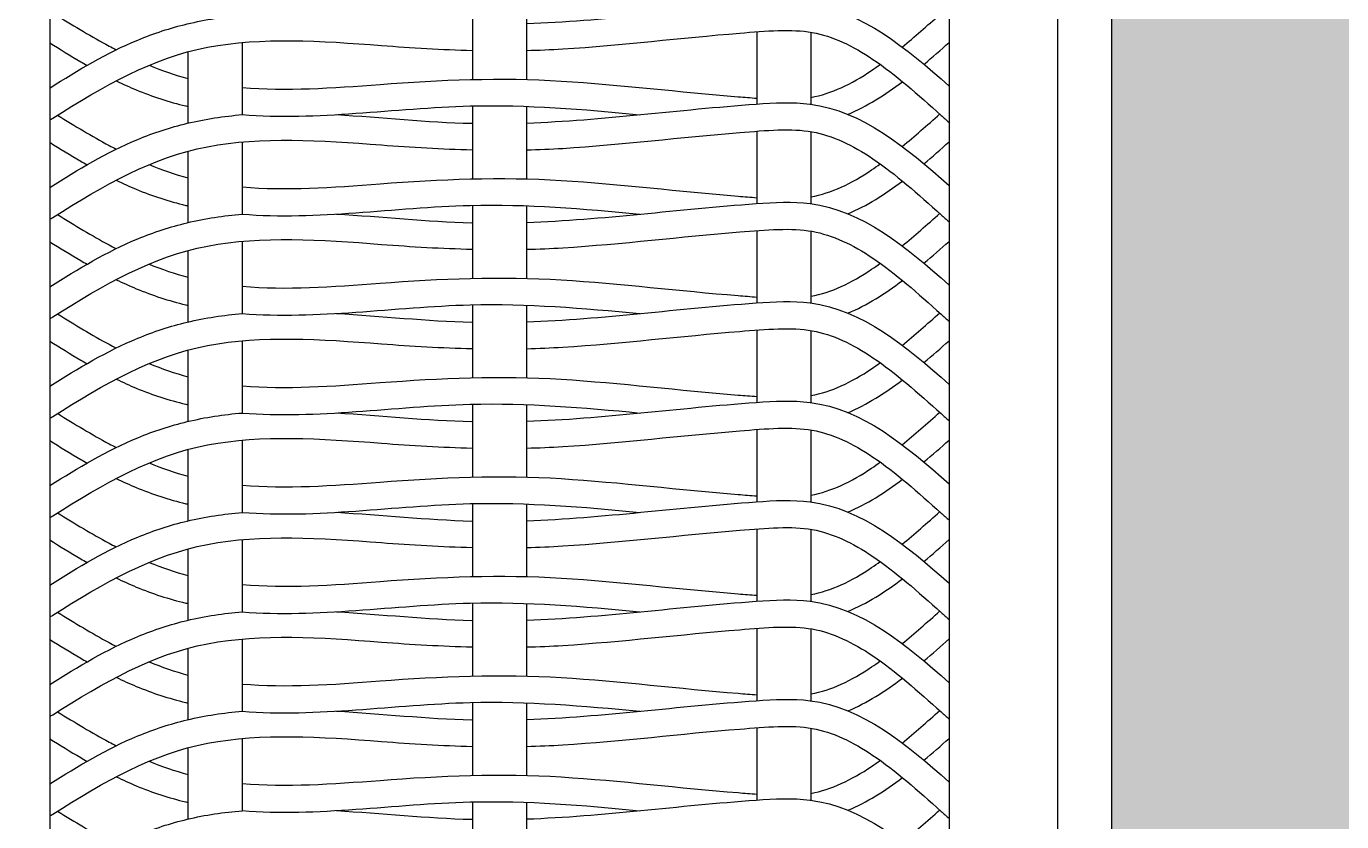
# Model space of a CAD drawing. Header units: millimetres. Extents: x 3409 to 3822, y 896 to 1108.
# Drawn here: x 3454.418 to 3455.632, y 1035.644 to 1036.378 of the extents above; entities that cross this region are included whole.
import ezdxf

# ---------------------------------------------------------------- set-up
doc = ezdxf.new("R2010")
doc.units = ezdxf.units.MM
doc.layers.add('a-epipla', color=8, linetype='Continuous')
doc.layers.add('toixoi_provolh', color=150, linetype='Continuous')

msp = doc.modelspace()

# ---------------------------------------------------------------- hatches: boundary and pattern name
at = {"layer": 'toixoi_provolh', "true_color": 0xa7a8aa}
h = msp.add_hatch(color=253, dxfattribs=at)
h.dxf.hatch_style = 1
h.paths.add_polyline_path([(3452.0192, 1038.0776), (3449.0192, 1038.0776), (3449.0192, 1037.6776), (3452.0192, 1037.6776)])
h.paths.add_polyline_path([(3449.0192, 1038.0776), (3448.6192, 1038.0776), (3448.6192, 1035.0776), (3449.0192, 1035.0776)])
h.paths.add_polyline_path([(3455.4192, 1038.0776), (3452.4192, 1038.0776), (3452.4192, 1037.6776), (3455.4192, 1037.6776)])
h.paths.add_polyline_path([(3452.4192, 1038.0776), (3452.0192, 1038.0776), (3452.0192, 1037.6776), (3452.0192, 1035.0776), (3452.4192, 1035.0776)])
h.paths.add_polyline_path([(3458.8192, 1038.0776), (3455.8192, 1038.0776), (3455.8192, 1037.6776), (3458.8192, 1037.6776)])
h.paths.add_polyline_path([(3455.8192, 1038.0776), (3455.4192, 1038.0776), (3455.4192, 1037.6776), (3455.4192, 1035.0776), (3455.8192, 1035.0776)])
h.paths.add_polyline_path([(3459.2192, 1038.0776), (3458.8192, 1038.0776), (3458.8192, 1037.6776), (3458.8192, 1035.0776), (3459.2192, 1035.0776)])

# ---------------------------------------------------------------- linework, layer by layer
at = {"layer": 'a-epipla'}
for p, q in [((3455.3692, 1037.6276), (3455.3692, 1035.1276)), ((3454.4392, 1037.5276), (3454.4392, 1035.0776)), ((3455.2692, 1037.5276), (3455.2692, 1035.0776)), ((3454.8292, 1036.3959), (3454.8292, 1036.3285)), ((3454.8792, 1036.3955), (3454.8792, 1036.3286)), ((3455.0917, 1036.3726), (3455.0917, 1036.3058)), ((3455.1417, 1036.3722), (3455.1417, 1036.3057)), ((3454.6167, 1036.3627), (3454.6167, 1036.296)), ((3454.5667, 1036.3541), (3454.5667, 1036.2883)), ((3454.8292, 1036.3042), (3454.8292, 1036.2368)), ((3454.8792, 1036.3037), (3454.8792, 1036.2368)), ((3455.0917, 1036.2808), (3455.0917, 1036.2141)), ((3455.1417, 1036.2804), (3455.1417, 1036.214)), ((3454.5667, 1036.2624), (3454.5667, 1036.1965)), ((3454.6167, 1036.2709), (3454.6167, 1036.2043)), ((3454.8292, 1036.2124), (3454.8292, 1036.1451)), ((3454.8792, 1036.212), (3454.8792, 1036.1451)), ((3455.0917, 1036.1891), (3455.0917, 1036.1224)), ((3455.1417, 1036.1887), (3455.1417, 1036.1222)), ((3454.6167, 1036.1792), (3454.6167, 1036.1126)), ((3454.5667, 1036.1706), (3454.5667, 1036.1048)), ((3454.8292, 1036.1207), (3454.8292, 1036.0533)), ((3454.8792, 1036.1203), (3454.8792, 1036.0533)), ((3455.0917, 1036.0973), (3455.0917, 1036.0306)), ((3455.1417, 1036.0969), (3455.1417, 1036.0305)), ((3454.5667, 1036.0789), (3454.5667, 1036.013)), ((3454.6167, 1036.0874), (3454.6167, 1036.0208)), ((3454.8292, 1036.0289), (3454.8292, 1035.9616)), ((3454.8792, 1036.0285), (3454.8792, 1035.9616)), ((3454.6167, 1035.9957), (3454.6167, 1035.9291)), ((3455.0917, 1036.0056), (3455.0917, 1035.9389)), ((3455.1417, 1036.0052), (3455.1417, 1035.9387)), ((3454.5667, 1035.9872), (3454.5667, 1035.9213)), ((3454.8292, 1035.9372), (3454.8292, 1035.8698)), ((3454.8792, 1035.9368), (3454.8792, 1035.8698)), ((3455.0917, 1035.9139), (3455.0917, 1035.8471)), ((3455.1417, 1035.9135), (3455.1417, 1035.847)), ((3454.6167, 1035.904), (3454.6167, 1035.8373)), ((3454.5667, 1035.8954), (3454.5667, 1035.8295)), ((3454.8292, 1035.8454), (3454.8292, 1035.7781)), ((3454.8792, 1035.845), (3454.8792, 1035.7781)), ((3454.6167, 1035.8122), (3454.6167, 1035.7456)), ((3455.0917, 1035.8221), (3455.0917, 1035.7554)), ((3455.1417, 1035.8217), (3455.1417, 1035.7553)), ((3454.5667, 1035.8037), (3454.5667, 1035.7378)), ((3454.8292, 1035.7537), (3454.8292, 1035.6863)), ((3454.8792, 1035.7533), (3454.8792, 1035.6864)), ((3455.0917, 1035.7304), (3455.0917, 1035.6636)), ((3455.1417, 1035.73), (3455.1417, 1035.6635)), ((3454.6167, 1035.7205), (3454.6167, 1035.6538)), ((3454.5667, 1035.7119), (3454.5667, 1035.6461)), ((3454.8292, 1035.6619), (3454.8292, 1035.5946)), ((3454.8792, 1035.6615), (3454.8792, 1035.5946))]:
    msp.add_line(p, q, dxfattribs=at)
for points, knots in [([(3454.8792, 1036.3802), (3454.9496, 1036.3826), (3455.0357, 1036.3948), (3455.1756, 1036.4024), (3455.2294, 1036.3578), (3455.2692, 1036.3224)], [0.4662693, 0.4662693, 0.4662693, 0.4662693, 0.6786549, 0.7286549, 0.877812, 0.877812, 0.877812, 0.877812]), ([(3454.4392, 1036.3207), (3454.4654, 1036.3372), (3454.5056, 1036.3615), (3454.567, 1036.3815), (3454.5997, 1036.3864), (3454.6167, 1036.3878)], [0.0125232, 0.0125232, 0.0125232, 0.0125232, 0.1049264, 0.1530593, 0.2047826, 0.2047826, 0.2047826, 0.2047826]), ([(3454.4463, 1036.3874), (3454.4623, 1036.3774), (3454.4781, 1036.3679), (3454.4939, 1036.3594), (3454.4961, 1036.3583), (3454.4983, 1036.3571), (3454.5004, 1036.356)], [0.00678697, 0.00678697, 0.00678697, 0.00678697, 0.06344334, 0.06344334, 0.06344334, 0.07121295, 0.07121295, 0.07121295, 0.07121295]), ([(3454.8792, 1036.3554), (3454.8904, 1036.3556), (3454.9015, 1036.3561), (3454.9677, 1036.3602), (3455.0217, 1036.367), (3455.1003, 1036.3733), (3455.124, 1036.3754), (3455.1617, 1036.3685), (3455.1801, 1036.3597), (3455.2196, 1036.3332), (3455.2404, 1036.3147), (3455.2619, 1036.2954), (3455.2643, 1036.2932), (3455.2667, 1036.291), (3455.2692, 1036.2888)], [0.4655013, 0.4655013, 0.4655013, 0.4655013, 0.498274, 0.498274, 0.6616991, 0.6616991, 0.7352337, 0.7352337, 0.8087683, 0.8087683, 0.8895351, 0.8895351, 0.8895351, 0.8986667, 0.8986667, 0.8986667, 0.8986667]), ([(3454.4392, 1036.2912), (3454.4401, 1036.2917), (3454.441, 1036.2923), (3454.4419, 1036.2929), (3454.4893, 1036.3229), (3454.5345, 1036.3487), (3454.6349, 1036.3678), (3454.689, 1036.3643), (3454.7729, 1036.3578), (3454.801, 1036.3561), (3454.8292, 1036.3554)], [-0.0032083, -0.0032083, -0.0032083, -0.0032083, 0, 0, 0, 0.1674245, 0.1674245, 0.3348489, 0.3348489, 0.4168796, 0.4168796, 0.4168796, 0.4168796]), ([(3454.4392, 1036.3624), (3454.4486, 1036.3565), (3454.4581, 1036.3506), (3454.4677, 1036.345), (3454.4697, 1036.3438), (3454.4716, 1036.3427), (3454.4736, 1036.3416)], [0.01406967, 0.01406967, 0.01406967, 0.01406967, 0.04740122, 0.04740122, 0.04740122, 0.05413463, 0.05413463, 0.05413463, 0.05413463]), ([(3455.1417, 1036.312), (3455.1605, 1036.3155), (3455.1789, 1036.3242), (3455.2003, 1036.3387), (3455.2029, 1036.3405), (3455.2056, 1036.3425)], [0.73539871, 0.73539871, 0.73539871, 0.73539871, 0.80876826, 0.80876826, 0.81911219, 0.81911219, 0.81911219, 0.81911219]), ([(3454.5005, 1036.3273), (3454.5066, 1036.3244), (3454.5273, 1036.3149), (3454.5498, 1036.3076), (3454.566, 1036.3038), (3454.5667, 1036.3036)], [0.08463791, 0.08463791, 0.08463791, 0.08463791, 0.10492637, 0.15305927, 0.15507122, 0.15507122, 0.15507122, 0.15507122]), ([(3454.6167, 1036.3212), (3454.6572, 1036.3177), (3454.6999, 1036.3206), (3454.7989, 1036.3283), (3454.8561, 1036.3306), (3454.9663, 1036.3237), (3455.0204, 1036.317), (3455.0804, 1036.3122), (3455.0861, 1036.3117), (3455.0917, 1036.3113)], [0.2038605, 0.2038605, 0.2038605, 0.2038605, 0.3348489, 0.3348489, 0.498274, 0.498274, 0.6616991, 0.6616991, 0.6790294, 0.6790294, 0.6790294, 0.6790294]), ([(3454.6167, 1036.2961), (3454.6858, 1036.2905), (3454.8108, 1036.3112), (3454.9316, 1036.3011), (3454.9838, 1036.296)], [0.2060573, 0.2060573, 0.2060573, 0.2060573, 0.4155593, 0.5729024, 0.5729024, 0.5729024, 0.5729024]), ([(3454.8792, 1036.2884), (3454.9496, 1036.2909), (3455.0357, 1036.3031), (3455.1756, 1036.3107), (3455.2294, 1036.2661), (3455.2692, 1036.2307)], [0.4662693, 0.4662693, 0.4662693, 0.4662693, 0.6786549, 0.7286549, 0.877812, 0.877812, 0.877812, 0.877812]), ([(3454.4392, 1036.229), (3454.4654, 1036.2455), (3454.5056, 1036.2698), (3454.567, 1036.2898), (3454.5997, 1036.2946), (3454.6167, 1036.2961)], [0.0125232, 0.0125232, 0.0125232, 0.0125232, 0.1049264, 0.1530593, 0.2047826, 0.2047826, 0.2047826, 0.2047826]), ([(3454.4463, 1036.2957), (3454.4623, 1036.2857), (3454.4781, 1036.2762), (3454.4939, 1036.2677), (3454.4961, 1036.2665), (3454.4983, 1036.2654), (3454.5004, 1036.2642)], [0.00678697, 0.00678697, 0.00678697, 0.00678697, 0.06344334, 0.06344334, 0.06344334, 0.07121295, 0.07121295, 0.07121295, 0.07121295]), ([(3454.7037, 1036.2961), (3454.7453, 1036.2937), (3454.7874, 1036.2891), (3454.829, 1036.2881), (3454.8292, 1036.2881)], [0.2917847, 0.2917847, 0.2917847, 0.2917847, 0.4155593, 0.4161946, 0.4161946, 0.4161946, 0.4161946]), ([(3454.4392, 1036.1994), (3454.4401, 1036.2), (3454.441, 1036.2006), (3454.4419, 1036.2012), (3454.4893, 1036.2311), (3454.5345, 1036.257), (3454.6349, 1036.2761), (3454.689, 1036.2725), (3454.7729, 1036.266), (3454.801, 1036.2644), (3454.8292, 1036.2637)], [-0.0032083, -0.0032083, -0.0032083, -0.0032083, 0, 0, 0, 0.1674245, 0.1674245, 0.3348489, 0.3348489, 0.4168796, 0.4168796, 0.4168796, 0.4168796]), ([(3454.8792, 1036.2636), (3454.8904, 1036.2639), (3454.9015, 1036.2643), (3454.9677, 1036.2685), (3455.0217, 1036.2752), (3455.1003, 1036.2816), (3455.124, 1036.2837), (3455.1617, 1036.2768), (3455.1801, 1036.268), (3455.2196, 1036.2414), (3455.2404, 1036.2229), (3455.2619, 1036.2037), (3455.2643, 1036.2015), (3455.2667, 1036.1993), (3455.2692, 1036.1971)], [0.4655013, 0.4655013, 0.4655013, 0.4655013, 0.498274, 0.498274, 0.6616991, 0.6616991, 0.7352337, 0.7352337, 0.8087683, 0.8087683, 0.8895351, 0.8895351, 0.8895351, 0.8986667, 0.8986667, 0.8986667, 0.8986667]), ([(3454.4392, 1036.2706), (3454.4486, 1036.2647), (3454.4581, 1036.2588), (3454.4677, 1036.2532), (3454.4697, 1036.2521), (3454.4716, 1036.251), (3454.4736, 1036.2499)], [0.01406967, 0.01406967, 0.01406967, 0.01406967, 0.04740122, 0.04740122, 0.04740122, 0.05413463, 0.05413463, 0.05413463, 0.05413463]), ([(3455.1417, 1036.2203), (3455.1605, 1036.2237), (3455.1789, 1036.2325), (3455.2003, 1036.2469), (3455.2029, 1036.2488), (3455.2056, 1036.2507)], [0.73539871, 0.73539871, 0.73539871, 0.73539871, 0.80876826, 0.80876826, 0.81911219, 0.81911219, 0.81911219, 0.81911219]), ([(3454.6167, 1036.2294), (3454.6572, 1036.226), (3454.6999, 1036.2289), (3454.7989, 1036.2366), (3454.8561, 1036.2389), (3454.9663, 1036.232), (3455.0204, 1036.2253), (3455.0804, 1036.2204), (3455.0861, 1036.2199), (3455.0917, 1036.2195)], [0.2038605, 0.2038605, 0.2038605, 0.2038605, 0.3348489, 0.3348489, 0.498274, 0.498274, 0.6616991, 0.6616991, 0.6790294, 0.6790294, 0.6790294, 0.6790294]), ([(3454.5005, 1036.2356), (3454.5066, 1036.2326), (3454.5273, 1036.2232), (3454.5498, 1036.2159), (3454.566, 1036.2121), (3454.5667, 1036.2119)], [0.08463791, 0.08463791, 0.08463791, 0.08463791, 0.10492637, 0.15305927, 0.15507122, 0.15507122, 0.15507122, 0.15507122]), ([(3454.6167, 1036.2043), (3454.6858, 1036.1987), (3454.8108, 1036.2195), (3454.9316, 1036.2094), (3454.9838, 1036.2043)], [0.2060573, 0.2060573, 0.2060573, 0.2060573, 0.4155593, 0.5729024, 0.5729024, 0.5729024, 0.5729024]), ([(3454.8792, 1036.1967), (3454.9496, 1036.1991), (3455.0357, 1036.2113), (3455.1756, 1036.2189), (3455.2294, 1036.1743), (3455.2692, 1036.1389)], [0.4662693, 0.4662693, 0.4662693, 0.4662693, 0.6786549, 0.7286549, 0.877812, 0.877812, 0.877812, 0.877812]), ([(3454.4392, 1036.1373), (3454.4654, 1036.1537), (3454.5056, 1036.178), (3454.567, 1036.198), (3454.5997, 1036.2029), (3454.6167, 1036.2043)], [0.0125232, 0.0125232, 0.0125232, 0.0125232, 0.1049264, 0.1530593, 0.2047826, 0.2047826, 0.2047826, 0.2047826]), ([(3454.4463, 1036.204), (3454.4623, 1036.1939), (3454.4781, 1036.1844), (3454.4939, 1036.1759), (3454.4961, 1036.1748), (3454.4983, 1036.1736), (3454.5004, 1036.1725)], [0.00678697, 0.00678697, 0.00678697, 0.00678697, 0.06344334, 0.06344334, 0.06344334, 0.07121295, 0.07121295, 0.07121295, 0.07121295]), ([(3454.7037, 1036.2044), (3454.7453, 1036.202), (3454.7874, 1036.1974), (3454.829, 1036.1964), (3454.8292, 1036.1964)], [0.2917847, 0.2917847, 0.2917847, 0.2917847, 0.4155593, 0.4161946, 0.4161946, 0.4161946, 0.4161946]), ([(3454.8792, 1036.1719), (3454.8904, 1036.1721), (3454.9015, 1036.1726), (3454.9677, 1036.1767), (3455.0217, 1036.1835), (3455.1003, 1036.1898), (3455.124, 1036.1919), (3455.1617, 1036.185), (3455.1801, 1036.1763), (3455.2196, 1036.1497), (3455.2404, 1036.1312), (3455.2619, 1036.1119), (3455.2643, 1036.1097), (3455.2667, 1036.1076), (3455.2692, 1036.1054)], [0.4655013, 0.4655013, 0.4655013, 0.4655013, 0.498274, 0.498274, 0.6616991, 0.6616991, 0.7352337, 0.7352337, 0.8087683, 0.8087683, 0.8895351, 0.8895351, 0.8895351, 0.8986667, 0.8986667, 0.8986667, 0.8986667]), ([(3454.4392, 1036.1077), (3454.4401, 1036.1083), (3454.441, 1036.1088), (3454.4419, 1036.1094), (3454.4893, 1036.1394), (3454.5345, 1036.1653), (3454.6349, 1036.1844), (3454.689, 1036.1808), (3454.7729, 1036.1743), (3454.801, 1036.1726), (3454.8292, 1036.172)], [-0.0032083, -0.0032083, -0.0032083, -0.0032083, 0, 0, 0, 0.1674245, 0.1674245, 0.3348489, 0.3348489, 0.4168796, 0.4168796, 0.4168796, 0.4168796]), ([(3454.4392, 1036.1789), (3454.4486, 1036.173), (3454.4581, 1036.1671), (3454.4677, 1036.1615), (3454.4697, 1036.1604), (3454.4716, 1036.1592), (3454.4736, 1036.1581)], [0.01406967, 0.01406967, 0.01406967, 0.01406967, 0.04740122, 0.04740122, 0.04740122, 0.05413463, 0.05413463, 0.05413463, 0.05413463]), ([(3455.1417, 1036.1285), (3455.1605, 1036.132), (3455.1789, 1036.1408), (3455.2003, 1036.1552), (3455.2029, 1036.157), (3455.2056, 1036.159)], [0.73539871, 0.73539871, 0.73539871, 0.73539871, 0.80876826, 0.80876826, 0.81911219, 0.81911219, 0.81911219, 0.81911219]), ([(3454.5005, 1036.1438), (3454.5066, 1036.1409), (3454.5273, 1036.1315), (3454.5498, 1036.1241), (3454.566, 1036.1203), (3454.5667, 1036.1202)], [0.08463791, 0.08463791, 0.08463791, 0.08463791, 0.10492637, 0.15305927, 0.15507122, 0.15507122, 0.15507122, 0.15507122]), ([(3454.6167, 1036.1377), (3454.6572, 1036.1342), (3454.6999, 1036.1372), (3454.7989, 1036.1448), (3454.8561, 1036.1471), (3454.9663, 1036.1402), (3455.0204, 1036.1335), (3455.0804, 1036.1287), (3455.0861, 1036.1282), (3455.0917, 1036.1278)], [0.2038605, 0.2038605, 0.2038605, 0.2038605, 0.3348489, 0.3348489, 0.498274, 0.498274, 0.6616991, 0.6616991, 0.6790294, 0.6790294, 0.6790294, 0.6790294]), ([(3454.6167, 1036.1126), (3454.6858, 1036.107), (3454.8108, 1036.1277), (3454.9316, 1036.1176), (3454.9838, 1036.1126)], [0.2060573, 0.2060573, 0.2060573, 0.2060573, 0.4155593, 0.5729024, 0.5729024, 0.5729024, 0.5729024]), ([(3454.8792, 1036.1049), (3454.9496, 1036.1074), (3455.0357, 1036.1196), (3455.1756, 1036.1272), (3455.2294, 1036.0826), (3455.2692, 1036.0472)], [0.4662693, 0.4662693, 0.4662693, 0.4662693, 0.6786549, 0.7286549, 0.877812, 0.877812, 0.877812, 0.877812]), ([(3454.4392, 1036.0455), (3454.4654, 1036.062), (3454.5056, 1036.0863), (3454.567, 1036.1063), (3454.5997, 1036.1111), (3454.6167, 1036.1126)], [0.0125232, 0.0125232, 0.0125232, 0.0125232, 0.1049264, 0.1530593, 0.2047826, 0.2047826, 0.2047826, 0.2047826]), ([(3454.4463, 1036.1122), (3454.4623, 1036.1022), (3454.4781, 1036.0927), (3454.4939, 1036.0842), (3454.4961, 1036.083), (3454.4983, 1036.0819), (3454.5004, 1036.0808)], [0.00678697, 0.00678697, 0.00678697, 0.00678697, 0.06344334, 0.06344334, 0.06344334, 0.07121295, 0.07121295, 0.07121295, 0.07121295]), ([(3454.7037, 1036.1127), (3454.7453, 1036.1102), (3454.7874, 1036.1057), (3454.829, 1036.1046), (3454.8292, 1036.1046)], [0.2917847, 0.2917847, 0.2917847, 0.2917847, 0.4155593, 0.4161946, 0.4161946, 0.4161946, 0.4161946]), ([(3454.4392, 1036.0159), (3454.4401, 1036.0165), (3454.441, 1036.0171), (3454.4419, 1036.0177), (3454.4893, 1036.0476), (3454.5345, 1036.0735), (3454.6349, 1036.0926), (3454.689, 1036.089), (3454.7729, 1036.0825), (3454.801, 1036.0809), (3454.8292, 1036.0802)], [-0.0032083, -0.0032083, -0.0032083, -0.0032083, 0, 0, 0, 0.1674245, 0.1674245, 0.3348489, 0.3348489, 0.4168796, 0.4168796, 0.4168796, 0.4168796]), ([(3454.8792, 1036.0801), (3454.8904, 1036.0804), (3454.9015, 1036.0809), (3454.9677, 1036.085), (3455.0217, 1036.0917), (3455.1003, 1036.0981), (3455.124, 1036.1002), (3455.1617, 1036.0933), (3455.1801, 1036.0845), (3455.2196, 1036.0579), (3455.2404, 1036.0394), (3455.2619, 1036.0202), (3455.2643, 1036.018), (3455.2667, 1036.0158), (3455.2692, 1036.0136)], [0.4655013, 0.4655013, 0.4655013, 0.4655013, 0.498274, 0.498274, 0.6616991, 0.6616991, 0.7352337, 0.7352337, 0.8087683, 0.8087683, 0.8895351, 0.8895351, 0.8895351, 0.8986667, 0.8986667, 0.8986667, 0.8986667]), ([(3454.4392, 1036.0872), (3454.4486, 1036.0812), (3454.4581, 1036.0754), (3454.4677, 1036.0697), (3454.4697, 1036.0686), (3454.4716, 1036.0675), (3454.4736, 1036.0664)], [0.01406967, 0.01406967, 0.01406967, 0.01406967, 0.04740122, 0.04740122, 0.04740122, 0.05413463, 0.05413463, 0.05413463, 0.05413463]), ([(3455.1417, 1036.0368), (3455.1605, 1036.0403), (3455.1789, 1036.049), (3455.2003, 1036.0634), (3455.2029, 1036.0653), (3455.2056, 1036.0672)], [0.73539871, 0.73539871, 0.73539871, 0.73539871, 0.80876826, 0.80876826, 0.81911219, 0.81911219, 0.81911219, 0.81911219]), ([(3454.6167, 1036.0459), (3454.6572, 1036.0425), (3454.6999, 1036.0454), (3454.7989, 1036.0531), (3454.8561, 1036.0554), (3454.9663, 1036.0485), (3455.0204, 1036.0418), (3455.0804, 1036.0369), (3455.0861, 1036.0365), (3455.0917, 1036.0361)], [0.2038605, 0.2038605, 0.2038605, 0.2038605, 0.3348489, 0.3348489, 0.498274, 0.498274, 0.6616991, 0.6616991, 0.6790294, 0.6790294, 0.6790294, 0.6790294]), ([(3454.5005, 1036.0521), (3454.5066, 1036.0491), (3454.5273, 1036.0397), (3454.5498, 1036.0324), (3454.566, 1036.0286), (3454.5667, 1036.0284)], [0.08463791, 0.08463791, 0.08463791, 0.08463791, 0.10492637, 0.15305927, 0.15507122, 0.15507122, 0.15507122, 0.15507122]), ([(3454.6167, 1036.0208), (3454.6858, 1036.0152), (3454.8108, 1036.036), (3454.9316, 1036.0259), (3454.9838, 1036.0208)], [0.2060573, 0.2060573, 0.2060573, 0.2060573, 0.4155593, 0.5729024, 0.5729024, 0.5729024, 0.5729024]), ([(3454.8792, 1036.0132), (3454.9496, 1036.0156), (3455.0357, 1036.0278), (3455.1756, 1036.0355), (3455.2294, 1035.9908), (3455.2692, 1035.9554)], [0.4662693, 0.4662693, 0.4662693, 0.4662693, 0.6786549, 0.7286549, 0.877812, 0.877812, 0.877812, 0.877812]), ([(3454.4392, 1035.9538), (3454.4654, 1035.9702), (3454.5056, 1035.9945), (3454.567, 1036.0145), (3454.5997, 1036.0194), (3454.6167, 1036.0208)], [0.0125232, 0.0125232, 0.0125232, 0.0125232, 0.1049264, 0.1530593, 0.2047826, 0.2047826, 0.2047826, 0.2047826]), ([(3454.4463, 1036.0205), (3454.4623, 1036.0104), (3454.4781, 1036.0009), (3454.4939, 1035.9924), (3454.4961, 1035.9913), (3454.4983, 1035.9901), (3454.5004, 1035.989)], [0.00678697, 0.00678697, 0.00678697, 0.00678697, 0.06344334, 0.06344334, 0.06344334, 0.07121295, 0.07121295, 0.07121295, 0.07121295]), ([(3454.7037, 1036.0209), (3454.7453, 1036.0185), (3454.7874, 1036.0139), (3454.829, 1036.0129), (3454.8292, 1036.0129)], [0.2917847, 0.2917847, 0.2917847, 0.2917847, 0.4155593, 0.4161946, 0.4161946, 0.4161946, 0.4161946]), ([(3454.8792, 1035.9884), (3454.8904, 1035.9887), (3454.9015, 1035.9891), (3454.9677, 1035.9933), (3455.0217, 1036), (3455.1003, 1036.0063), (3455.124, 1036.0084), (3455.1617, 1036.0015), (3455.1801, 1035.9928), (3455.2196, 1035.9662), (3455.2404, 1035.9477), (3455.2619, 1035.9284), (3455.2643, 1035.9263), (3455.2667, 1035.9241), (3455.2692, 1035.9219)], [0.4655013, 0.4655013, 0.4655013, 0.4655013, 0.498274, 0.498274, 0.6616991, 0.6616991, 0.7352337, 0.7352337, 0.8087683, 0.8087683, 0.8895351, 0.8895351, 0.8895351, 0.8986667, 0.8986667, 0.8986667, 0.8986667]), ([(3454.4392, 1035.9242), (3454.4401, 1035.9248), (3454.441, 1035.9253), (3454.4419, 1035.9259), (3454.4893, 1035.9559), (3454.5345, 1035.9818), (3454.6349, 1036.0009), (3454.689, 1035.9973), (3454.7729, 1035.9908), (3454.801, 1035.9891), (3454.8292, 1035.9885)], [-0.0032083, -0.0032083, -0.0032083, -0.0032083, 0, 0, 0, 0.1674245, 0.1674245, 0.3348489, 0.3348489, 0.4168796, 0.4168796, 0.4168796, 0.4168796]), ([(3454.4392, 1035.9954), (3454.4486, 1035.9895), (3454.4581, 1035.9836), (3454.4677, 1035.978), (3454.4697, 1035.9769), (3454.4716, 1035.9757), (3454.4736, 1035.9746)], [0.01406967, 0.01406967, 0.01406967, 0.01406967, 0.04740122, 0.04740122, 0.04740122, 0.05413463, 0.05413463, 0.05413463, 0.05413463]), ([(3455.1417, 1035.945), (3455.1605, 1035.9485), (3455.1789, 1035.9573), (3455.2003, 1035.9717), (3455.2029, 1035.9736), (3455.2056, 1035.9755)], [0.73539871, 0.73539871, 0.73539871, 0.73539871, 0.80876826, 0.80876826, 0.81911219, 0.81911219, 0.81911219, 0.81911219]), ([(3454.5005, 1035.9603), (3454.5066, 1035.9574), (3454.5273, 1035.948), (3454.5498, 1035.9406), (3454.566, 1035.9368), (3454.5667, 1035.9367)], [0.08463791, 0.08463791, 0.08463791, 0.08463791, 0.10492637, 0.15305927, 0.15507122, 0.15507122, 0.15507122, 0.15507122]), ([(3454.6167, 1035.9542), (3454.6572, 1035.9507), (3454.6999, 1035.9537), (3454.7989, 1035.9613), (3454.8561, 1035.9637), (3454.9663, 1035.9568), (3455.0204, 1035.95), (3455.0804, 1035.9452), (3455.0861, 1035.9447), (3455.0917, 1035.9443)], [0.2038605, 0.2038605, 0.2038605, 0.2038605, 0.3348489, 0.3348489, 0.498274, 0.498274, 0.6616991, 0.6616991, 0.6790294, 0.6790294, 0.6790294, 0.6790294]), ([(3454.6167, 1035.9291), (3454.6858, 1035.9235), (3454.8108, 1035.9443), (3454.9316, 1035.9341), (3454.9838, 1035.9291)], [0.2060573, 0.2060573, 0.2060573, 0.2060573, 0.4155593, 0.5729024, 0.5729024, 0.5729024, 0.5729024]), ([(3454.8792, 1035.9214), (3454.9496, 1035.9239), (3455.0357, 1035.9361), (3455.1756, 1035.9437), (3455.2294, 1035.8991), (3455.2692, 1035.8637)], [0.4662693, 0.4662693, 0.4662693, 0.4662693, 0.6786549, 0.7286549, 0.877812, 0.877812, 0.877812, 0.877812]), ([(3454.4392, 1035.862), (3454.4654, 1035.8785), (3454.5056, 1035.9028), (3454.567, 1035.9228), (3454.5997, 1035.9276), (3454.6167, 1035.9291)], [0.0125232, 0.0125232, 0.0125232, 0.0125232, 0.1049264, 0.1530593, 0.2047826, 0.2047826, 0.2047826, 0.2047826]), ([(3454.4463, 1035.9287), (3454.4623, 1035.9187), (3454.4781, 1035.9092), (3454.4939, 1035.9007), (3454.4961, 1035.8995), (3454.4983, 1035.8984), (3454.5004, 1035.8973)], [0.00678697, 0.00678697, 0.00678697, 0.00678697, 0.06344334, 0.06344334, 0.06344334, 0.07121295, 0.07121295, 0.07121295, 0.07121295]), ([(3454.7037, 1035.9292), (3454.7453, 1035.9268), (3454.7874, 1035.9222), (3454.829, 1035.9211), (3454.8292, 1035.9211)], [0.2917847, 0.2917847, 0.2917847, 0.2917847, 0.4155593, 0.4161946, 0.4161946, 0.4161946, 0.4161946]), ([(3454.4392, 1035.8325), (3454.4401, 1035.833), (3454.441, 1035.8336), (3454.4419, 1035.8342), (3454.4893, 1035.8641), (3454.5345, 1035.89), (3454.6349, 1035.9091), (3454.689, 1035.9055), (3454.7729, 1035.8991), (3454.801, 1035.8974), (3454.8292, 1035.8967)], [-0.0032083, -0.0032083, -0.0032083, -0.0032083, 0, 0, 0, 0.1674245, 0.1674245, 0.3348489, 0.3348489, 0.4168796, 0.4168796, 0.4168796, 0.4168796]), ([(3454.8792, 1035.8967), (3454.8904, 1035.8969), (3454.9015, 1035.8974), (3454.9677, 1035.9015), (3455.0217, 1035.9082), (3455.1003, 1035.9146), (3455.124, 1035.9167), (3455.1617, 1035.9098), (3455.1801, 1035.901), (3455.2196, 1035.8744), (3455.2404, 1035.8559), (3455.2619, 1035.8367), (3455.2643, 1035.8345), (3455.2667, 1035.8323), (3455.2692, 1035.8301)], [0.4655013, 0.4655013, 0.4655013, 0.4655013, 0.498274, 0.498274, 0.6616991, 0.6616991, 0.7352337, 0.7352337, 0.8087683, 0.8087683, 0.8895351, 0.8895351, 0.8895351, 0.8986667, 0.8986667, 0.8986667, 0.8986667]), ([(3454.4392, 1035.9037), (3454.4486, 1035.8977), (3454.4581, 1035.8919), (3454.4677, 1035.8863), (3454.4697, 1035.8851), (3454.4716, 1035.884), (3454.4736, 1035.8829)], [0.01406967, 0.01406967, 0.01406967, 0.01406967, 0.04740122, 0.04740122, 0.04740122, 0.05413463, 0.05413463, 0.05413463, 0.05413463]), ([(3455.1417, 1035.8533), (3455.1605, 1035.8568), (3455.1789, 1035.8655), (3455.2003, 1035.88), (3455.2029, 1035.8818), (3455.2056, 1035.8837)], [0.73539871, 0.73539871, 0.73539871, 0.73539871, 0.80876826, 0.80876826, 0.81911219, 0.81911219, 0.81911219, 0.81911219]), ([(3454.5005, 1035.8686), (3454.5066, 1035.8656), (3454.5273, 1035.8562), (3454.5498, 1035.8489), (3454.566, 1035.8451), (3454.5667, 1035.8449)], [0.08463791, 0.08463791, 0.08463791, 0.08463791, 0.10492637, 0.15305927, 0.15507122, 0.15507122, 0.15507122, 0.15507122]), ([(3454.6167, 1035.8625), (3454.6572, 1035.859), (3454.6999, 1035.8619), (3454.7989, 1035.8696), (3454.8561, 1035.8719), (3454.9663, 1035.865), (3455.0204, 1035.8583), (3455.0804, 1035.8534), (3455.0861, 1035.853), (3455.0917, 1035.8526)], [0.2038605, 0.2038605, 0.2038605, 0.2038605, 0.3348489, 0.3348489, 0.498274, 0.498274, 0.6616991, 0.6616991, 0.6790294, 0.6790294, 0.6790294, 0.6790294]), ([(3454.8792, 1035.8297), (3454.9496, 1035.8321), (3455.0357, 1035.8443), (3455.1756, 1035.852), (3455.2294, 1035.8073), (3455.2692, 1035.7719)], [0.4662693, 0.4662693, 0.4662693, 0.4662693, 0.6786549, 0.7286549, 0.877812, 0.877812, 0.877812, 0.877812]), ([(3454.4392, 1035.7703), (3454.4654, 1035.7868), (3454.5056, 1035.811), (3454.567, 1035.8311), (3454.5997, 1035.8359), (3454.6167, 1035.8373)], [0.0125232, 0.0125232, 0.0125232, 0.0125232, 0.1049264, 0.1530593, 0.2047826, 0.2047826, 0.2047826, 0.2047826]), ([(3454.4463, 1035.837), (3454.4623, 1035.827), (3454.4781, 1035.8175), (3454.4939, 1035.809), (3454.4961, 1035.8078), (3454.4983, 1035.8067), (3454.5004, 1035.8055)], [0.00678697, 0.00678697, 0.00678697, 0.00678697, 0.06344334, 0.06344334, 0.06344334, 0.07121295, 0.07121295, 0.07121295, 0.07121295]), ([(3454.6167, 1035.8373), (3454.6858, 1035.8317), (3454.8108, 1035.8525), (3454.9316, 1035.8424), (3454.9838, 1035.8373)], [0.2060573, 0.2060573, 0.2060573, 0.2060573, 0.4155593, 0.5729024, 0.5729024, 0.5729024, 0.5729024]), ([(3454.7037, 1035.8374), (3454.7453, 1035.835), (3454.7874, 1035.8304), (3454.829, 1035.8294), (3454.8292, 1035.8294)], [0.2917847, 0.2917847, 0.2917847, 0.2917847, 0.4155593, 0.4161946, 0.4161946, 0.4161946, 0.4161946]), ([(3454.8792, 1035.8049), (3454.8904, 1035.8052), (3454.9015, 1035.8056), (3454.9677, 1035.8098), (3455.0217, 1035.8165), (3455.1003, 1035.8228), (3455.124, 1035.8249), (3455.1617, 1035.8181), (3455.1801, 1035.8093), (3455.2196, 1035.7827), (3455.2404, 1035.7642), (3455.2619, 1035.7449), (3455.2643, 1035.7428), (3455.2667, 1035.7406), (3455.2692, 1035.7384)], [0.4655013, 0.4655013, 0.4655013, 0.4655013, 0.498274, 0.498274, 0.6616991, 0.6616991, 0.7352337, 0.7352337, 0.8087683, 0.8087683, 0.8895351, 0.8895351, 0.8895351, 0.8986667, 0.8986667, 0.8986667, 0.8986667]), ([(3454.4392, 1035.7407), (3454.4401, 1035.7413), (3454.441, 1035.7419), (3454.4419, 1035.7424), (3454.4893, 1035.7724), (3454.5345, 1035.7983), (3454.6349, 1035.8174), (3454.689, 1035.8138), (3454.7729, 1035.8073), (3454.801, 1035.8057), (3454.8292, 1035.805)], [-0.0032083, -0.0032083, -0.0032083, -0.0032083, 0, 0, 0, 0.1674245, 0.1674245, 0.3348489, 0.3348489, 0.4168796, 0.4168796, 0.4168796, 0.4168796]), ([(3454.4392, 1035.8119), (3454.4486, 1035.806), (3454.4581, 1035.8001), (3454.4677, 1035.7945), (3454.4697, 1035.7934), (3454.4716, 1035.7923), (3454.4736, 1035.7911)], [0.01406967, 0.01406967, 0.01406967, 0.01406967, 0.04740122, 0.04740122, 0.04740122, 0.05413463, 0.05413463, 0.05413463, 0.05413463]), ([(3455.1417, 1035.7616), (3455.1605, 1035.765), (3455.1789, 1035.7738), (3455.2003, 1035.7882), (3455.2029, 1035.7901), (3455.2056, 1035.792)], [0.73539871, 0.73539871, 0.73539871, 0.73539871, 0.80876826, 0.80876826, 0.81911219, 0.81911219, 0.81911219, 0.81911219]), ([(3454.5005, 1035.7769), (3454.5066, 1035.7739), (3454.5273, 1035.7645), (3454.5498, 1035.7572), (3454.566, 1035.7533), (3454.5667, 1035.7532)], [0.08463791, 0.08463791, 0.08463791, 0.08463791, 0.10492637, 0.15305927, 0.15507122, 0.15507122, 0.15507122, 0.15507122]), ([(3454.6167, 1035.7707), (3454.6572, 1035.7673), (3454.6999, 1035.7702), (3454.7989, 1035.7778), (3454.8561, 1035.7802), (3454.9663, 1035.7733), (3455.0204, 1035.7665), (3455.0804, 1035.7617), (3455.0861, 1035.7612), (3455.0917, 1035.7608)], [0.2038605, 0.2038605, 0.2038605, 0.2038605, 0.3348489, 0.3348489, 0.498274, 0.498274, 0.6616991, 0.6616991, 0.6790294, 0.6790294, 0.6790294, 0.6790294]), ([(3454.6167, 1035.7456), (3454.6858, 1035.74), (3454.8108, 1035.7608), (3454.9316, 1035.7506), (3454.9838, 1035.7456)], [0.2060573, 0.2060573, 0.2060573, 0.2060573, 0.4155593, 0.5729024, 0.5729024, 0.5729024, 0.5729024]), ([(3454.8792, 1035.738), (3454.9496, 1035.7404), (3455.0357, 1035.7526), (3455.1756, 1035.7602), (3455.2294, 1035.7156), (3455.2692, 1035.6802)], [0.4662693, 0.4662693, 0.4662693, 0.4662693, 0.6786549, 0.7286549, 0.877812, 0.877812, 0.877812, 0.877812]), ([(3454.4392, 1035.6785), (3454.4654, 1035.695), (3454.5056, 1035.7193), (3454.567, 1035.7393), (3454.5997, 1035.7442), (3454.6167, 1035.7456)], [0.0125232, 0.0125232, 0.0125232, 0.0125232, 0.1049264, 0.1530593, 0.2047826, 0.2047826, 0.2047826, 0.2047826]), ([(3454.4463, 1035.7452), (3454.4623, 1035.7352), (3454.4781, 1035.7257), (3454.4939, 1035.7172), (3454.4961, 1035.7161), (3454.4983, 1035.7149), (3454.5004, 1035.7138)], [0.00678697, 0.00678697, 0.00678697, 0.00678697, 0.06344334, 0.06344334, 0.06344334, 0.07121295, 0.07121295, 0.07121295, 0.07121295]), ([(3454.7037, 1035.7457), (3454.7453, 1035.7433), (3454.7874, 1035.7387), (3454.829, 1035.7376), (3454.8292, 1035.7376)], [0.2917847, 0.2917847, 0.2917847, 0.2917847, 0.4155593, 0.4161946, 0.4161946, 0.4161946, 0.4161946]), ([(3454.8792, 1035.7132), (3454.8904, 1035.7134), (3454.9015, 1035.7139), (3454.9677, 1035.718), (3455.0217, 1035.7248), (3455.1003, 1035.7311), (3455.124, 1035.7332), (3455.1617, 1035.7263), (3455.1801, 1035.7175), (3455.2196, 1035.6909), (3455.2404, 1035.6725), (3455.2619, 1035.6532), (3455.2643, 1035.651), (3455.2667, 1035.6488), (3455.2692, 1035.6466)], [0.4655013, 0.4655013, 0.4655013, 0.4655013, 0.498274, 0.498274, 0.6616991, 0.6616991, 0.7352337, 0.7352337, 0.8087683, 0.8087683, 0.8895351, 0.8895351, 0.8895351, 0.8986667, 0.8986667, 0.8986667, 0.8986667]), ([(3454.4392, 1035.649), (3454.4401, 1035.6495), (3454.441, 1035.6501), (3454.4419, 1035.6507), (3454.4893, 1035.6807), (3454.5345, 1035.7065), (3454.6349, 1035.7256), (3454.689, 1035.7221), (3454.7729, 1035.7156), (3454.801, 1035.7139), (3454.8292, 1035.7132)], [-0.0032083, -0.0032083, -0.0032083, -0.0032083, 0, 0, 0, 0.1674245, 0.1674245, 0.3348489, 0.3348489, 0.4168796, 0.4168796, 0.4168796, 0.4168796]), ([(3454.4392, 1035.7202), (3454.4486, 1035.7143), (3454.4581, 1035.7084), (3454.4677, 1035.7028), (3454.4697, 1035.7016), (3454.4716, 1035.7005), (3454.4736, 1035.6994)], [0.01406967, 0.01406967, 0.01406967, 0.01406967, 0.04740122, 0.04740122, 0.04740122, 0.05413463, 0.05413463, 0.05413463, 0.05413463]), ([(3455.1417, 1035.6698), (3455.1605, 1035.6733), (3455.1789, 1035.682), (3455.2003, 1035.6965), (3455.2029, 1035.6983), (3455.2056, 1035.7002)], [0.73539871, 0.73539871, 0.73539871, 0.73539871, 0.80876826, 0.80876826, 0.81911219, 0.81911219, 0.81911219, 0.81911219]), ([(3454.5005, 1035.6851), (3454.5066, 1035.6822), (3454.5273, 1035.6727), (3454.5498, 1035.6654), (3454.566, 1035.6616), (3454.5667, 1035.6614)], [0.08463791, 0.08463791, 0.08463791, 0.08463791, 0.10492637, 0.15305927, 0.15507122, 0.15507122, 0.15507122, 0.15507122]), ([(3454.6167, 1035.679), (3454.6572, 1035.6755), (3454.6999, 1035.6784), (3454.7989, 1035.6861), (3454.8561, 1035.6884), (3454.9663, 1035.6815), (3455.0204, 1035.6748), (3455.0804, 1035.67), (3455.0861, 1035.6695), (3455.0917, 1035.6691)], [0.2038605, 0.2038605, 0.2038605, 0.2038605, 0.3348489, 0.3348489, 0.498274, 0.498274, 0.6616991, 0.6616991, 0.6790294, 0.6790294, 0.6790294, 0.6790294]), ([(3454.4392, 1035.5868), (3454.4654, 1035.6033), (3454.5056, 1035.6276), (3454.567, 1035.6476), (3454.5997, 1035.6524), (3454.6167, 1035.6538)], [0.0125232, 0.0125232, 0.0125232, 0.0125232, 0.1049264, 0.1530593, 0.2047826, 0.2047826, 0.2047826, 0.2047826]), ([(3454.6167, 1035.6539), (3454.6858, 1035.6483), (3454.8108, 1035.669), (3454.9316, 1035.6589), (3454.9838, 1035.6538)], [0.2060573, 0.2060573, 0.2060573, 0.2060573, 0.4155593, 0.5729024, 0.5729024, 0.5729024, 0.5729024]), ([(3454.7037, 1035.6539), (3454.7453, 1035.6515), (3454.7874, 1035.6469), (3454.829, 1035.6459), (3454.8292, 1035.6459)], [0.2917847, 0.2917847, 0.2917847, 0.2917847, 0.4155593, 0.4161946, 0.4161946, 0.4161946, 0.4161946]), ([(3454.8792, 1035.6462), (3454.9496, 1035.6487), (3455.0357, 1035.6609), (3455.1756, 1035.6685), (3455.2294, 1035.6239), (3455.2692, 1035.5884)], [0.4662693, 0.4662693, 0.4662693, 0.4662693, 0.6786549, 0.7286549, 0.877812, 0.877812, 0.877812, 0.877812]), ([(3454.4463, 1035.6535), (3454.4623, 1035.6435), (3454.4781, 1035.634), (3454.4939, 1035.6255), (3454.4961, 1035.6243), (3454.4983, 1035.6232), (3454.5004, 1035.622)], [0.00678697, 0.00678697, 0.00678697, 0.00678697, 0.06344334, 0.06344334, 0.06344334, 0.07121295, 0.07121295, 0.07121295, 0.07121295])]:
    msp.add_open_spline(points, degree=3, knots=knots, dxfattribs=at)
for points in [[(3455.226, 1036.3584), (3455.2374, 1036.3678), (3455.2489, 1036.3781), (3455.2606, 1036.3886)], [(3455.246, 1036.3425), (3455.2538, 1036.3491), (3455.2615, 1036.3559), (3455.2692, 1036.3627)], [(3454.5309, 1036.3417), (3454.5427, 1036.3368), (3454.5545, 1036.3327), (3454.5667, 1036.3295)], [(3455.1758, 1036.2964), (3455.1933, 1036.3038), (3455.2099, 1036.3143), (3455.2261, 1036.3265)], [(3455.226, 1036.2667), (3455.2374, 1036.2761), (3455.2489, 1036.2863), (3455.2606, 1036.2968)], [(3455.246, 1036.2508), (3455.2538, 1036.2573), (3455.2615, 1036.2641), (3455.2692, 1036.271)], [(3454.5309, 1036.25), (3454.5427, 1036.2451), (3454.5545, 1036.241), (3454.5667, 1036.2377)], [(3455.1758, 1036.2046), (3455.1933, 1036.212), (3455.2099, 1036.2226), (3455.2261, 1036.2348)], [(3455.226, 1036.175), (3455.2374, 1036.1844), (3455.2489, 1036.1946), (3455.2606, 1036.2051)], [(3455.246, 1036.159), (3455.2538, 1036.1656), (3455.2615, 1036.1724), (3455.2692, 1036.1792)], [(3454.5309, 1036.1582), (3454.5427, 1036.1534), (3454.5545, 1036.1492), (3454.5667, 1036.146)], [(3455.1758, 1036.1129), (3455.1933, 1036.1203), (3455.2099, 1036.1308), (3455.2261, 1036.1431)], [(3455.226, 1036.0832), (3455.2374, 1036.0926), (3455.2489, 1036.1029), (3455.2606, 1036.1133)], [(3455.246, 1036.0673), (3455.2538, 1036.0738), (3455.2615, 1036.0806), (3455.2692, 1036.0875)], [(3454.5309, 1036.0665), (3454.5427, 1036.0616), (3454.5545, 1036.0575), (3454.5667, 1036.0542)], [(3455.1758, 1036.0211), (3455.1933, 1036.0285), (3455.2099, 1036.0391), (3455.2261, 1036.0513)], [(3455.226, 1035.9915), (3455.2374, 1036.0009), (3455.2489, 1036.0111), (3455.2606, 1036.0216)], [(3455.246, 1035.9756), (3455.2538, 1035.9821), (3455.2615, 1035.9889), (3455.2692, 1035.9958)], [(3454.5309, 1035.9747), (3454.5427, 1035.9699), (3454.5545, 1035.9657), (3454.5667, 1035.9625)], [(3455.1758, 1035.9294), (3455.1933, 1035.9368), (3455.2099, 1035.9473), (3455.2261, 1035.9596)], [(3455.226, 1035.8997), (3455.2374, 1035.9091), (3455.2489, 1035.9194), (3455.2606, 1035.9298)], [(3455.246, 1035.8838), (3455.2538, 1035.8904), (3455.2615, 1035.8972), (3455.2692, 1035.904)], [(3454.5309, 1035.883), (3454.5427, 1035.8781), (3454.5545, 1035.874), (3454.5667, 1035.8708)], [(3455.1758, 1035.8377), (3455.1933, 1035.845), (3455.2099, 1035.8556), (3455.2261, 1035.8678)], [(3455.226, 1035.808), (3455.2374, 1035.8174), (3455.2489, 1035.8276), (3455.2606, 1035.8381)], [(3455.246, 1035.7921), (3455.2538, 1035.7986), (3455.2615, 1035.8054), (3455.2692, 1035.8123)], [(3454.5309, 1035.7912), (3454.5427, 1035.7864), (3454.5545, 1035.7822), (3454.5667, 1035.779)], [(3455.1758, 1035.7459), (3455.1933, 1035.7533), (3455.2099, 1035.7639), (3455.2261, 1035.7761)], [(3455.226, 1035.7162), (3455.2374, 1035.7256), (3455.2489, 1035.7359), (3455.2606, 1035.7464)], [(3455.246, 1035.7003), (3455.2538, 1035.7069), (3455.2615, 1035.7137), (3455.2692, 1035.7205)], [(3454.5309, 1035.6995), (3454.5427, 1035.6946), (3454.5545, 1035.6905), (3454.5667, 1035.6873)], [(3455.1758, 1035.6542), (3455.1933, 1035.6615), (3455.2099, 1035.6721), (3455.2261, 1035.6843)], [(3455.226, 1035.6245), (3455.2374, 1035.6339), (3455.2489, 1035.6441), (3455.2606, 1035.6546)]]:
    msp.add_open_spline(points, degree=3, dxfattribs=at)
at = {"layer": 'toixoi_provolh'}
msp.add_line((3455.4192, 1038.0776), (3455.4192, 1035.0776), dxfattribs=at)

doc.saveas('drawing.dxf')
